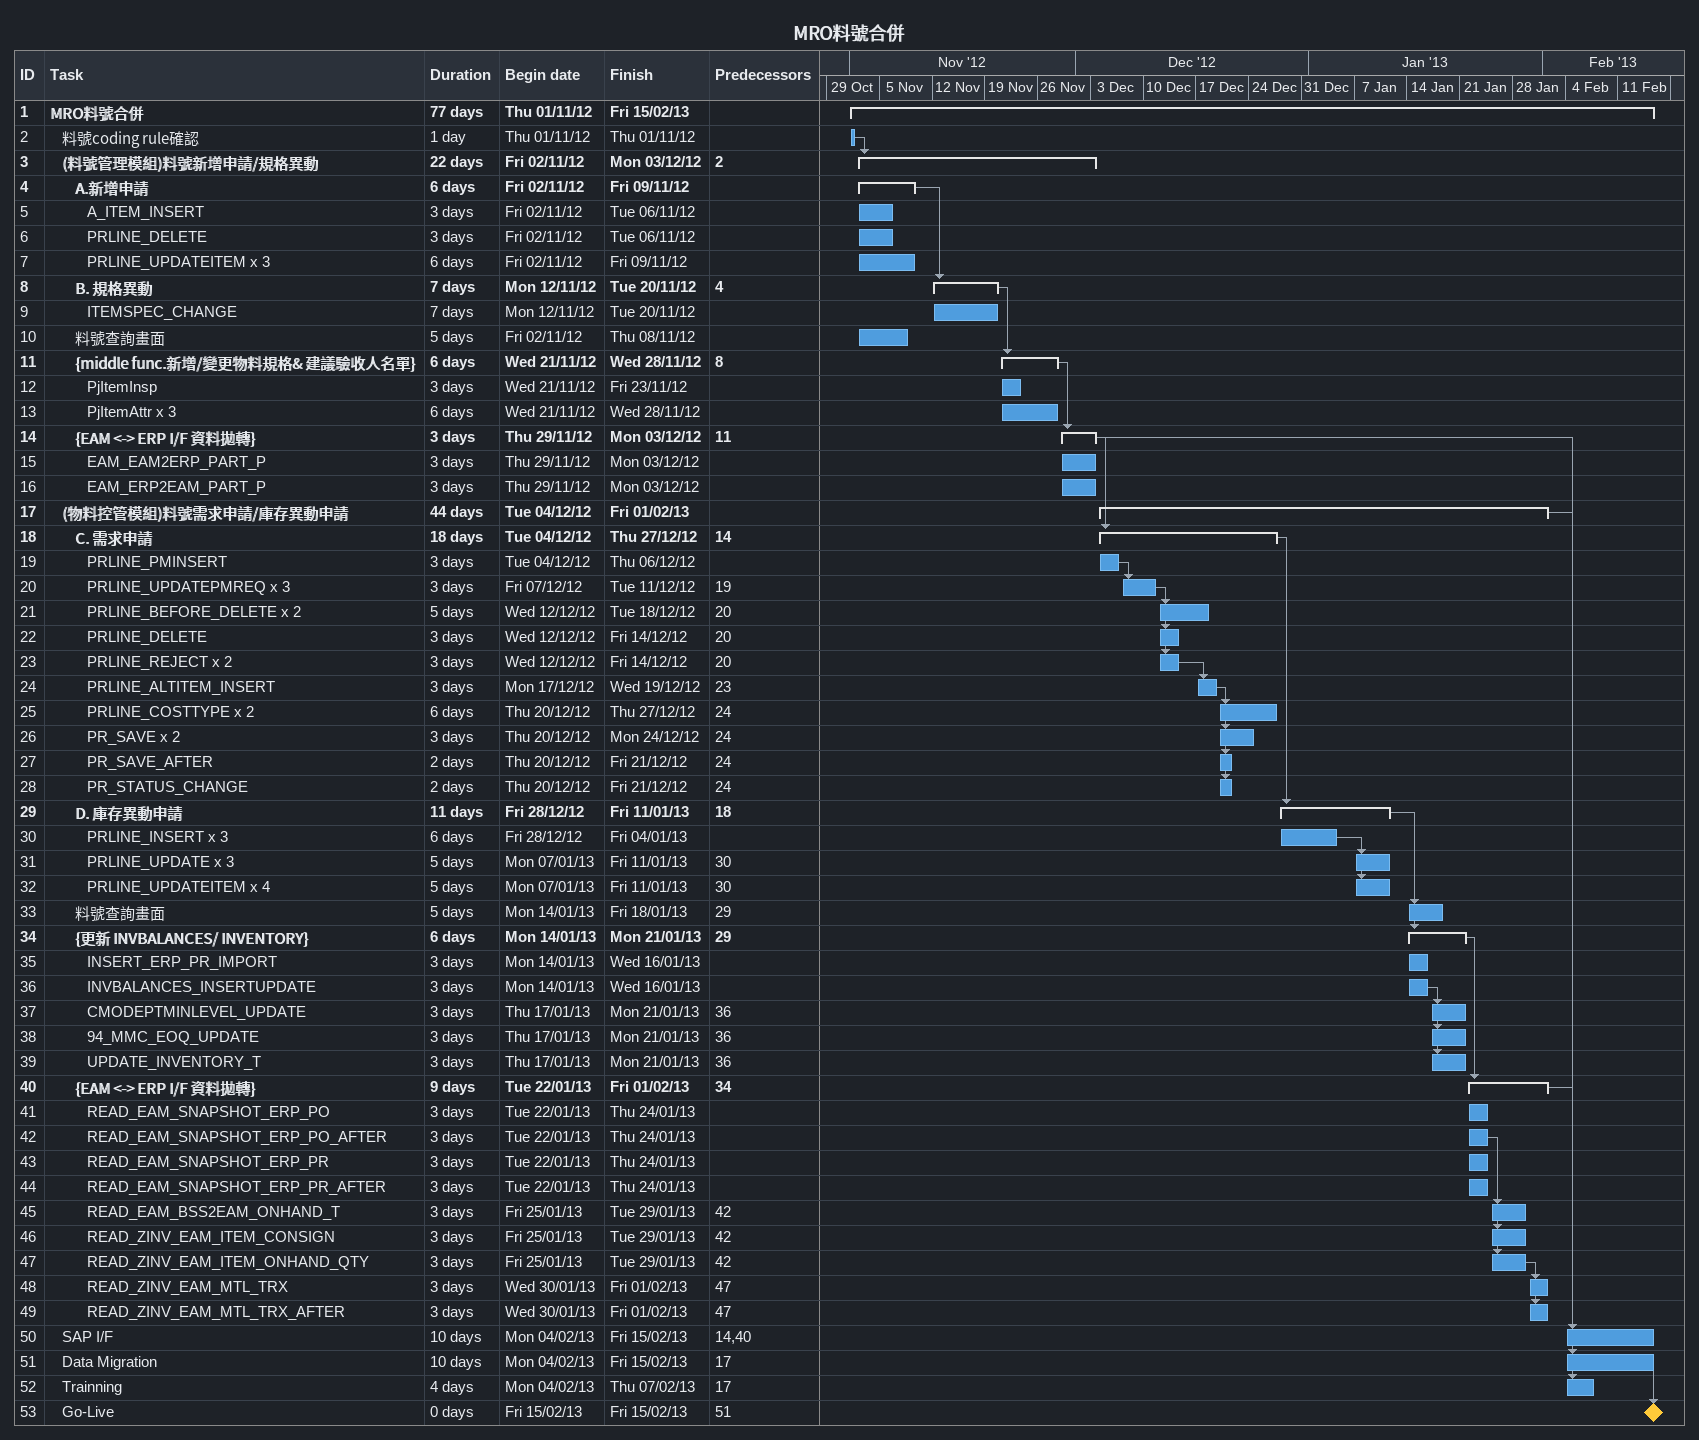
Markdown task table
MRO料號合併

| ID | Level | Task | Duration | Start | Finish | Predecessors |
|---|---|---|---|---|---|---|
| 1 | 1 | **MRO料號合併** | 77d | 2012-11-01 | 2013-02-15 |  |
| 2 | 2 | 料號coding rule確認 | 1d | 2012-11-01 | 2012-11-01 |  |
| 3 | 2 | **(料號管理模組)料號新增申請/規格異動** | 22d | 2012-11-02 | 2012-12-03 | 2 |
| 4 | 3 | **A.新增申請** | 6d | 2012-11-02 | 2012-11-09 |  |
| 5 | 4 | A_ITEM_INSERT | 3d | 2012-11-02 | 2012-11-06 |  |
| 6 | 4 | PRLINE_DELETE | 3d | 2012-11-02 | 2012-11-06 |  |
| 7 | 4 | PRLINE_UPDATEITEM x 3 | 6d | 2012-11-02 | 2012-11-09 |  |
| 8 | 3 | **B. 規格異動** | 7d | 2012-11-12 | 2012-11-20 | 4 |
| 9 | 4 | ITEMSPEC_CHANGE | 7d | 2012-11-12 | 2012-11-20 |  |
| 10 | 3 | 料號查詢畫面 | 5d | 2012-11-02 | 2012-11-08 |  |
| 11 | 3 | **{middle func.新增/變更物料規格& 建議驗收人名單}** | 6d | 2012-11-21 | 2012-11-28 | 8 |
| 12 | 4 | PjItemInsp | 3d | 2012-11-21 | 2012-11-23 |  |
| 13 | 4 | PjItemAttr x 3 | 6d | 2012-11-21 | 2012-11-28 |  |
| 14 | 3 | **{EAM <-> ERP I/F 資料拋轉}** | 3d | 2012-11-29 | 2012-12-03 | 11 |
| 15 | 4 | EAM_EAM2ERP_PART_P | 3d | 2012-11-29 | 2012-12-03 |  |
| 16 | 4 | EAM_ERP2EAM_PART_P | 3d | 2012-11-29 | 2012-12-03 |  |
| 17 | 2 | **(物料控管模組)料號需求申請/庫存異動申請** | 44d | 2012-12-04 | 2013-02-01 |  |
| 18 | 3 | **C. 需求申請** | 18d | 2012-12-04 | 2012-12-27 | 14 |
| 19 | 4 | PRLINE_PMINSERT | 3d | 2012-12-04 | 2012-12-06 |  |
| 20 | 4 | PRLINE_UPDATEPMREQ x 3 | 3d | 2012-12-07 | 2012-12-11 | 19 |
| 21 | 4 | PRLINE_BEFORE_DELETE x 2 | 5d | 2012-12-12 | 2012-12-18 | 20 |
| 22 | 4 | PRLINE_DELETE | 3d | 2012-12-12 | 2012-12-14 | 20 |
| 23 | 4 | PRLINE_REJECT x 2 | 3d | 2012-12-12 | 2012-12-14 | 20 |
| 24 | 4 | PRLINE_ALTITEM_INSERT | 3d | 2012-12-17 | 2012-12-19 | 23 |
| 25 | 4 | PRLINE_COSTTYPE x 2 | 6d | 2012-12-20 | 2012-12-27 | 24 |
| 26 | 4 | PR_SAVE x 2 | 3d | 2012-12-20 | 2012-12-24 | 24 |
| 27 | 4 | PR_SAVE_AFTER | 2d | 2012-12-20 | 2012-12-21 | 24 |
| 28 | 4 | PR_STATUS_CHANGE | 2d | 2012-12-20 | 2012-12-21 | 24 |
| 29 | 3 | **D. 庫存異動申請** | 11d | 2012-12-28 | 2013-01-11 | 18 |
| 30 | 4 | PRLINE_INSERT x 3 | 6d | 2012-12-28 | 2013-01-04 |  |
| 31 | 4 | PRLINE_UPDATE x 3 | 5d | 2013-01-07 | 2013-01-11 | 30 |
| 32 | 4 | PRLINE_UPDATEITEM x 4 | 5d | 2013-01-07 | 2013-01-11 | 30 |
| 33 | 3 | 料號查詢畫面 | 5d | 2013-01-14 | 2013-01-18 | 29 |
| 34 | 3 | **{更新 INVBALANCES/ INVENTORY}** | 6d | 2013-01-14 | 2013-01-21 | 29 |
| 35 | 4 | INSERT_ERP_PR_IMPORT | 3d | 2013-01-14 | 2013-01-16 |  |
| 36 | 4 | INVBALANCES_INSERTUPDATE | 3d | 2013-01-14 | 2013-01-16 |  |
| 37 | 4 | CMODEPTMINLEVEL_UPDATE | 3d | 2013-01-17 | 2013-01-21 | 36 |
| 38 | 4 | 94_MMC_EOQ_UPDATE | 3d | 2013-01-17 | 2013-01-21 | 36 |
| 39 | 4 | UPDATE_INVENTORY_T | 3d | 2013-01-17 | 2013-01-21 | 36 |
| 40 | 3 | **{EAM <-> ERP I/F 資料拋轉}** | 9d | 2013-01-22 | 2013-02-01 | 34 |
| 41 | 4 | READ_EAM_SNAPSHOT_ERP_PO | 3d | 2013-01-22 | 2013-01-24 |  |
| 42 | 4 | READ_EAM_SNAPSHOT_ERP_PO_AFTER | 3d | 2013-01-22 | 2013-01-24 |  |
| 43 | 4 | READ_EAM_SNAPSHOT_ERP_PR | 3d | 2013-01-22 | 2013-01-24 |  |
| 44 | 4 | READ_EAM_SNAPSHOT_ERP_PR_AFTER | 3d | 2013-01-22 | 2013-01-24 |  |
| 45 | 4 | READ_EAM_BSS2EAM_ONHAND_T | 3d | 2013-01-25 | 2013-01-29 | 42 |
| 46 | 4 | READ_ZINV_EAM_ITEM_CONSIGN | 3d | 2013-01-25 | 2013-01-29 | 42 |
| 47 | 4 | READ_ZINV_EAM_ITEM_ONHAND_QTY | 3d | 2013-01-25 | 2013-01-29 | 42 |
| 48 | 4 | READ_ZINV_EAM_MTL_TRX | 3d | 2013-01-30 | 2013-02-01 | 47 |
| 49 | 4 | READ_ZINV_EAM_MTL_TRX_AFTER | 3d | 2013-01-30 | 2013-02-01 | 47 |
| 50 | 2 | SAP I/F | 10d | 2013-02-04 | 2013-02-15 | 14, 40 |
| 51 | 2 | Data Migration | 10d | 2013-02-04 | 2013-02-15 | 17 |
| 52 | 2 | Trainning | 4d | 2013-02-04 | 2013-02-07 | 17 |
| 53 | 2 | Go-Live | 0d | 2013-02-15 | 2013-02-15 | 51 |
